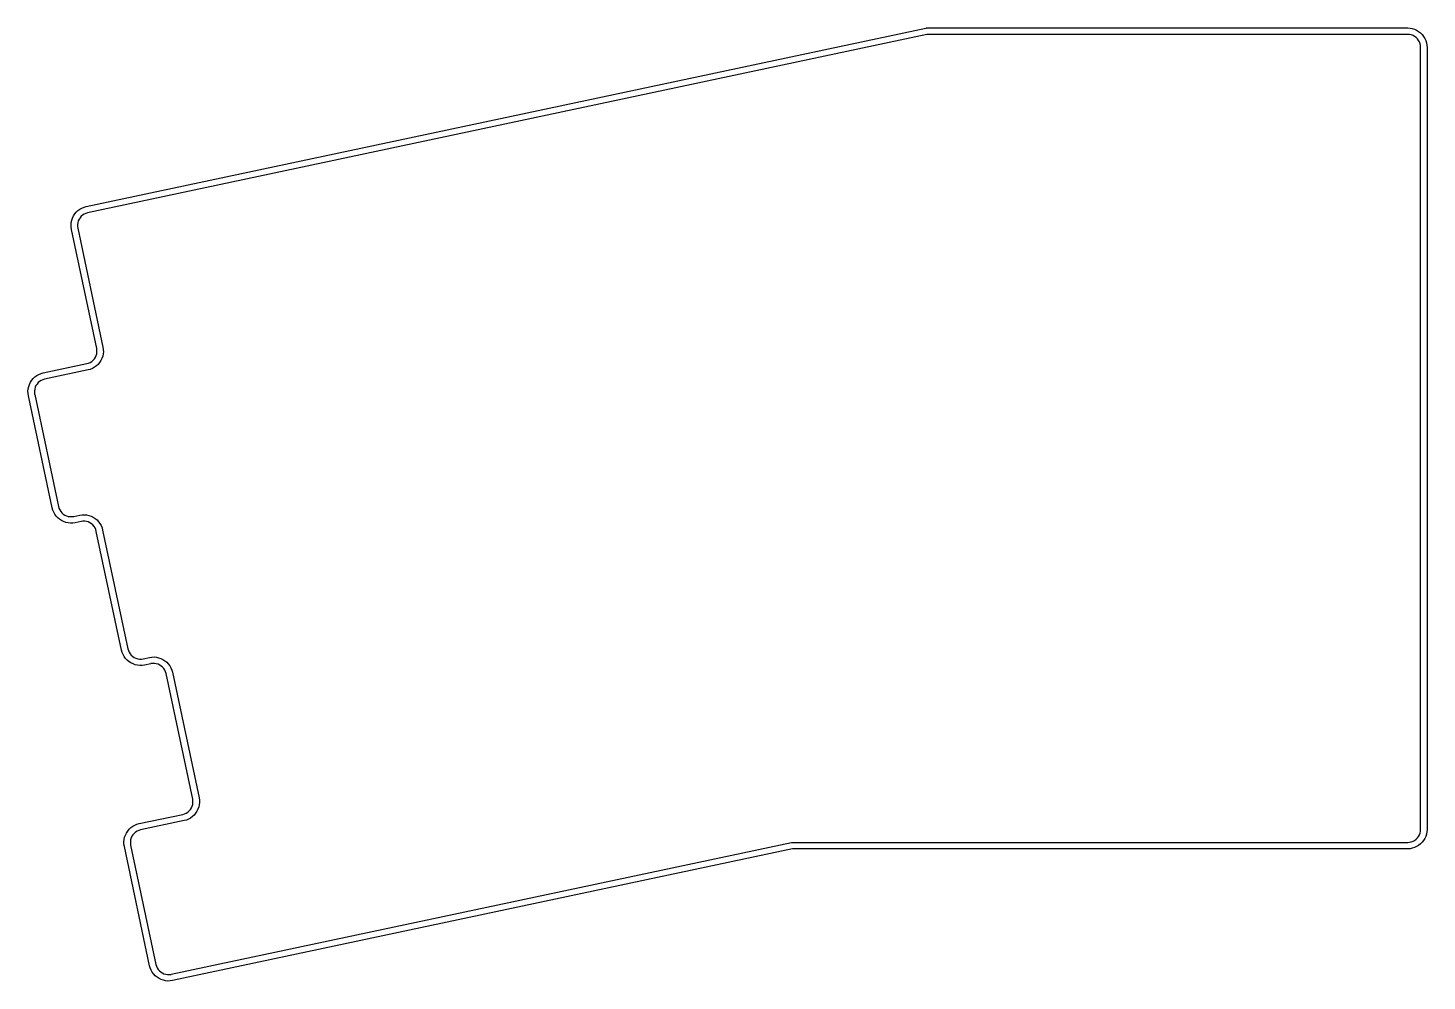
# Model space of a CAD drawing. Extents: x 11 to 430, y -338 to -15.
# Drawn here: x 252.8 to 426.4, y -132.8 to -14.6 of the extents above; entities that cross this region are included whole.
import ezdxf

# ---------------------------------------------------------------- set-up
doc = ezdxf.new("R2010")
doc.units = 0
doc.layers.add('BLACK', color=7, linetype='CONTINUOUS')

msp = doc.modelspace()

# ---------------------------------------------------------------- linework, layer by layer
at = {"layer": 'BLACK', "linetype": 'CONTINUOUS'}
for p, q in [((260.081, -36.7459), (364.227, -14.6087)), ((364.352, -15.4), (260.247, -37.5284)), ((364.227, -14.6087), (364.269, -14.6065)), ((364.269, -14.6065), (364.31, -14.6)), ((364.31, -14.6), (424, -14.6)), ((424, -15.4), (364.352, -15.4)), ((424, -14.6), (424, -14.6)), ((424, -14.6), (424.289, -14.6175)), ((424.018, -15.3972), (424, -15.4)), ((424, -15.4), (424, -15.4)), ((424, -15.4), (424, -15.4)), ((424.228, -15.4122), (424.018, -15.3972)), ((424.452, -15.4609), (424.228, -15.4122)), ((424.289, -14.6175), (424.574, -14.6697)), ((424.666, -15.5408), (424.452, -15.4609)), ((424.574, -14.6697), (424.851, -14.7559)), ((424.867, -15.6505), (424.666, -15.5408)), ((424.851, -14.7559), (425.115, -14.8749)), ((425.115, -14.8749), (425.363, -15.0248)), ((425.363, -15.0248), (425.592, -15.2035)), ((425.592, -15.2035), (425.796, -15.4085)), ((425.796, -15.4085), (425.975, -15.6366)), ((425.05, -15.7877), (424.867, -15.6505)), ((425.212, -15.9495), (425.05, -15.7877)), ((425.349, -16.1327), (425.212, -15.9495)), ((425.459, -16.3336), (425.349, -16.1327)), ((425.539, -16.5481), (425.459, -16.3336)), ((425.588, -16.7717), (425.539, -16.5481)), ((425.603, -16.9822), (425.588, -16.7717)), ((425.6, -17), (425.603, -16.9822)), ((425.6, -114), (425.6, -17)), ((425.6, -17), (425.6, -17)), ((425.6, -17), (425.6, -17)), ((425.975, -15.6366), (426.125, -15.8846)), ((426.125, -15.8846), (426.244, -16.1489)), ((426.244, -16.1489), (426.33, -16.4256)), ((426.33, -16.4256), (426.383, -16.7107)), ((426.383, -16.7107), (426.4, -17)), ((426.4, -17), (426.4, -17)), ((426.4, -17), (426.4, -114)), ((258.269, -38.4443), (258.365, -38.1706)), ((258.365, -38.1706), (258.492, -37.9103)), ((258.492, -37.9103), (258.65, -37.6672)), ((258.65, -37.6672), (258.836, -37.4449)), ((258.836, -37.4449), (259.047, -37.2467)), ((259.047, -37.2467), (259.281, -37.0754)), ((259.3, -38.1261), (259.176, -38.318)), ((259.281, -37.0754), (259.534, -36.9336)), ((259.451, -37.9538), (259.3, -38.1261)), ((259.625, -37.8048), (259.451, -37.9538)), ((259.534, -36.9336), (259.802, -36.8232)), ((259.818, -37.682), (259.625, -37.8048)), ((259.802, -36.8232), (260.081, -36.746)), ((260.027, -37.5879), (259.818, -37.682)), ((260.229, -37.5294), (260.027, -37.5879)), ((260.081, -36.746), (260.081, -36.7459)), ((260.247, -37.5284), (260.229, -37.5294)), ((258.181, -39.0161), (258.208, -38.7276)), ((258.189, -39.3058), (258.181, -39.0161)), ((258.232, -39.5925), (258.189, -39.3058)), ((258.208, -38.7276), (258.269, -38.4443)), ((261.366, -54.3331), (258.232, -39.5925)), ((258.232, -39.5925), (258.232, -39.5925)), ((258.232, -39.5925), (258.232, -39.5925)), ((258.981, -38.9714), (258.979, -39.2003)), ((258.979, -39.2003), (259.008, -39.4093)), ((259.014, -38.745), (258.981, -38.9714)), ((259.008, -39.4093), (259.015, -39.4261)), ((259.08, -38.5258), (259.014, -38.745)), ((259.015, -39.4261), (262.148, -54.1668)), ((259.176, -38.318), (259.08, -38.5258)), ((261.08, -55.6332), (261.205, -55.4413)), ((261.205, -55.4413), (261.301, -55.2335)), ((261.301, -55.2335), (261.366, -55.0142)), ((261.372, -54.3499), (261.366, -54.3331)), ((261.366, -55.0142), (261.4, -54.7879)), ((261.401, -54.559), (261.372, -54.3499)), ((261.4, -54.7879), (261.401, -54.559)), ((262.111, -55.3149), (262.016, -55.5887)), ((262.173, -55.0317), (262.111, -55.3149)), ((262.148, -54.1668), (262.148, -54.1668)), ((262.148, -54.1668), (262.191, -54.4534)), ((262.199, -54.7431), (262.173, -55.0317)), ((262.191, -54.4534), (262.199, -54.7431)), ((254.744, -57.3764), (260.133, -56.2308)), ((260.3, -57.0134), (254.91, -58.1589)), ((260.133, -56.2308), (260.151, -56.2299)), ((260.151, -56.2299), (260.354, -56.1714)), ((260.579, -56.9361), (260.3, -57.0134)), ((260.3, -57.0134), (260.3, -57.0134)), ((260.3, -57.0134), (260.3, -57.0134)), ((260.3, -57.0134), (260.3, -57.0134)), ((260.354, -56.1714), (260.563, -56.0773)), ((260.563, -56.0773), (260.756, -55.9545)), ((260.847, -56.8257), (260.579, -56.9361)), ((260.756, -55.9545), (260.929, -55.8055)), ((261.1, -56.6839), (260.847, -56.8257)), ((260.929, -55.8055), (261.08, -55.6332)), ((261.333, -56.5126), (261.1, -56.6839)), ((261.545, -56.3143), (261.333, -56.5126)), ((261.731, -56.0921), (261.545, -56.3143)), ((261.889, -55.849), (261.731, -56.0921)), ((262.016, -55.5887), (261.889, -55.849)), ((252.932, -59.0749), (253.027, -58.8011)), ((253.027, -58.8011), (253.155, -58.5408)), ((253.155, -58.5408), (253.312, -58.2977)), ((253.312, -58.2977), (253.498, -58.0754)), ((253.498, -58.0754), (253.71, -57.8772)), ((253.71, -57.8772), (253.944, -57.7059)), ((253.838, -58.9485), (253.742, -59.1563)), ((253.963, -58.7566), (253.838, -58.9485)), ((253.944, -57.7059), (254.196, -57.5641)), ((254.114, -58.5843), (253.963, -58.7566)), ((254.288, -58.4353), (254.114, -58.5843)), ((254.196, -57.5641), (254.464, -57.4537)), ((254.481, -58.3125), (254.288, -58.4353)), ((254.464, -57.4537), (254.744, -57.3764)), ((254.689, -58.2184), (254.481, -58.3125)), ((254.892, -58.1599), (254.689, -58.2184)), ((254.744, -57.3764), (254.744, -57.3764)), ((254.744, -57.3764), (254.744, -57.3764)), ((254.744, -57.3764), (254.744, -57.3764)), ((254.91, -58.1589), (254.892, -58.1599)), ((254.91, -58.1589), (254.91, -58.1589)), ((254.91, -58.1589), (254.91, -58.1589)), ((254.91, -58.1589), (254.91, -58.1589)), ((252.844, -59.6467), (252.871, -59.3581)), ((252.852, -59.9364), (252.844, -59.6467)), ((252.895, -60.223), (252.852, -59.9364)), ((252.871, -59.3581), (252.932, -59.0749)), ((255.845, -74.1029), (252.895, -60.223)), ((252.895, -60.223), (252.895, -60.223)), ((252.895, -60.223), (252.895, -60.223)), ((252.895, -60.223), (252.895, -60.223)), ((253.643, -59.6019), (253.642, -59.8308)), ((253.642, -59.8308), (253.671, -60.0398)), ((253.677, -59.3756), (253.643, -59.6019)), ((253.671, -60.0398), (253.678, -60.0566)), ((253.742, -59.1563), (253.677, -59.3756)), ((253.678, -60.0566), (256.628, -73.9366)), ((255.846, -74.1032), (255.845, -74.1029)), ((255.923, -74.3822), (255.846, -74.1032)), ((256.033, -74.6502), (255.923, -74.3822)), ((256.628, -73.9366), (256.628, -73.9366)), ((256.628, -73.9366), (256.628, -73.9366)), ((256.628, -73.9366), (256.629, -73.9544)), ((256.629, -73.9544), (256.687, -74.1573)), ((256.687, -74.1573), (256.781, -74.366)), ((256.781, -74.366), (256.904, -74.5591)), ((256.904, -74.5591), (257.053, -74.7328)), ((256.175, -74.9029), (256.033, -74.6502)), ((256.346, -75.1367), (256.175, -74.9029)), ((256.544, -75.3481), (256.346, -75.1367)), ((256.767, -75.5341), (256.544, -75.3481)), ((257.01, -75.692), (256.767, -75.5341)), ((257.27, -75.8194), (257.01, -75.692)), ((257.053, -74.7328), (257.226, -74.8835)), ((257.226, -74.8835), (257.417, -75.0081)), ((257.544, -75.9145), (257.27, -75.8194)), ((257.417, -75.0081), (257.625, -75.1042)), ((257.827, -75.9759), (257.544, -75.9145)), ((257.625, -75.1042), (257.845, -75.1697)), ((258.116, -76.0027), (257.827, -75.9759)), ((257.845, -75.1697), (258.071, -75.2033)), ((258.071, -75.2033), (258.3, -75.2044)), ((258.405, -75.9945), (258.116, -76.0027)), ((258.3, -75.2044), (258.509, -75.1754)), ((258.692, -75.9515), (258.405, -75.9945)), ((258.509, -75.1754), (258.526, -75.1689)), ((258.526, -75.1689), (259.259, -75.013)), ((258.526, -75.1689), (258.526, -75.1689)), ((258.526, -75.1689), (258.526, -75.1689)), ((259.426, -75.7955), (258.692, -75.9515)), ((258.692, -75.9515), (258.692, -75.9515)), ((259.259, -75.013), (259.546, -74.97)), ((259.259, -75.013), (259.259, -75.013)), ((259.442, -75.7891), (259.426, -75.7955)), ((259.426, -75.7955), (259.426, -75.7955)), ((259.426, -75.7955), (259.426, -75.7955)), ((259.651, -75.76), (259.442, -75.7891)), ((259.546, -74.97), (259.836, -74.9618)), ((259.88, -75.7611), (259.651, -75.76)), ((259.836, -74.9618), (260.124, -74.9886)), ((260.107, -75.7948), (259.88, -75.7611)), ((260.326, -75.8603), (260.107, -75.7948)), ((260.124, -74.9886), (260.407, -75.05)), ((260.534, -75.9564), (260.326, -75.8603)), ((260.407, -75.05), (260.681, -75.1451)), ((260.726, -76.081), (260.534, -75.9564)), ((260.681, -75.1451), (260.941, -75.2725)), ((260.898, -76.2317), (260.726, -76.081)), ((261.047, -76.4054), (260.898, -76.2317)), ((260.941, -75.2725), (261.184, -75.4303)), ((261.184, -75.4303), (261.407, -75.6163)), ((261.407, -75.6163), (261.605, -75.8278)), ((261.605, -75.8278), (261.776, -76.0615)), ((261.776, -76.0615), (261.918, -76.3143)), ((261.918, -76.3143), (262.028, -76.5823)), ((261.17, -76.5985), (261.047, -76.4054)), ((261.264, -76.8071), (261.17, -76.5985)), ((261.322, -77.0101), (261.264, -76.8071)), ((261.323, -77.0279), (261.322, -77.0101)), ((264.454, -91.7588), (261.323, -77.0279)), ((261.323, -77.0279), (261.323, -77.0279)), ((261.323, -77.0279), (261.323, -77.0279)), ((262.028, -76.5823), (262.106, -76.8612)), ((262.106, -76.8612), (262.106, -76.8616)), ((262.106, -76.8616), (265.237, -91.5925)), ((264.454, -91.7591), (264.454, -91.7588)), ((264.532, -92.0381), (264.454, -91.7591)), ((265.237, -91.5925), (265.237, -91.5925)), ((265.237, -91.5925), (265.237, -91.5925)), ((265.237, -91.5925), (265.238, -91.6103)), ((265.238, -91.6103), (265.296, -91.8132)), ((265.296, -91.8132), (265.39, -92.0219)), ((264.642, -92.3061), (264.532, -92.0381)), ((264.784, -92.5588), (264.642, -92.3061)), ((264.955, -92.7926), (264.784, -92.5588)), ((265.153, -93.004), (264.955, -92.7926)), ((265.376, -93.19), (265.153, -93.004)), ((265.619, -93.3479), (265.376, -93.19)), ((265.39, -92.0219), (265.513, -92.215)), ((265.513, -92.215), (265.662, -92.3887)), ((265.879, -93.4753), (265.619, -93.3479)), ((265.662, -92.3887), (265.835, -92.5394)), ((265.835, -92.5394), (266.026, -92.664)), ((266.153, -93.5704), (265.879, -93.4753)), ((266.026, -92.664), (266.234, -92.7601)), ((266.436, -93.6318), (266.153, -93.5704)), ((266.234, -92.7601), (266.454, -92.8256)), ((266.725, -93.6586), (266.436, -93.6318)), ((266.454, -92.8256), (266.68, -92.8593)), ((266.68, -92.8593), (266.909, -92.8603)), ((267.014, -93.6504), (266.725, -93.6586)), ((266.909, -92.8603), (267.118, -92.8313)), ((267.301, -93.6074), (267.014, -93.6504)), ((267.118, -92.8313), (267.135, -92.8248)), ((267.135, -92.8248), (267.907, -92.6606)), ((267.135, -92.8248), (267.135, -92.8248)), ((267.135, -92.8248), (267.135, -92.8248)), ((268.074, -93.4431), (267.301, -93.6074)), ((267.301, -93.6074), (267.301, -93.6074)), ((267.301, -93.6074), (267.301, -93.6074)), ((267.301, -93.6074), (267.301, -93.6074)), ((267.301, -93.6074), (267.301, -93.6074)), ((267.907, -92.6606), (268.194, -92.6176)), ((267.907, -92.6606), (267.907, -92.6606)), ((267.907, -92.6606), (267.907, -92.6606)), ((268.09, -93.4367), (268.074, -93.4431)), ((268.074, -93.4431), (268.074, -93.4431)), ((268.074, -93.4431), (268.074, -93.4431)), ((268.299, -93.4076), (268.09, -93.4367)), ((268.194, -92.6176), (268.484, -92.6094)), ((268.528, -93.4087), (268.299, -93.4076)), ((268.484, -92.6094), (268.772, -92.6362)), ((268.755, -93.4424), (268.528, -93.4087)), ((268.974, -93.5079), (268.755, -93.4424)), ((268.772, -92.6362), (269.055, -92.6976)), ((269.182, -93.604), (268.974, -93.5079)), ((269.055, -92.6976), (269.329, -92.7927)), ((269.374, -93.7286), (269.182, -93.604)), ((269.329, -92.7927), (269.59, -92.9201)), ((269.59, -92.9201), (269.833, -93.0779)), ((269.833, -93.0779), (270.055, -93.2639)), ((270.055, -93.2639), (270.253, -93.4754)), ((270.253, -93.4754), (270.424, -93.7091)), ((270.424, -93.7091), (270.566, -93.9619)), ((269.546, -93.8793), (269.374, -93.7286)), ((269.695, -94.053), (269.546, -93.8793)), ((269.818, -94.2461), (269.695, -94.053)), ((269.912, -94.4547), (269.818, -94.2461)), ((269.97, -94.6575), (269.912, -94.4547)), ((269.971, -94.6755), (269.97, -94.6575)), ((273.277, -110.228), (269.971, -94.6755)), ((270.566, -93.9619), (270.677, -94.2298)), ((270.677, -94.2298), (270.754, -94.5092)), ((270.754, -94.5092), (270.754, -94.5092)), ((270.754, -94.5092), (270.754, -94.5092)), ((270.754, -94.5092), (270.754, -94.5092)), ((270.754, -94.5092), (274.06, -110.062)), ((273.212, -111.128), (273.278, -110.909)), ((273.284, -110.245), (273.277, -110.228)), ((273.278, -110.909), (273.312, -110.683)), ((273.313, -110.454), (273.284, -110.245)), ((273.312, -110.683), (273.313, -110.454)), ((274.084, -110.927), (274.023, -111.21)), ((274.06, -110.062), (274.103, -110.348)), ((274.111, -110.638), (274.084, -110.927)), ((274.103, -110.348), (274.111, -110.638)), ((266.645, -113.273), (272.045, -112.126)), ((272.045, -112.126), (272.063, -112.125)), ((272.063, -112.125), (272.266, -112.066)), ((272.266, -112.066), (272.474, -111.972)), ((272.474, -111.972), (272.667, -111.849)), ((272.758, -112.721), (272.49, -112.831)), ((272.667, -111.849), (272.841, -111.7)), ((273.011, -112.579), (272.758, -112.721)), ((272.841, -111.7), (272.992, -111.528)), ((272.992, -111.528), (273.116, -111.336)), ((273.245, -112.407), (273.011, -112.579)), ((273.116, -111.336), (273.212, -111.128)), ((273.456, -112.209), (273.245, -112.407)), ((273.642, -111.987), (273.456, -112.209)), ((273.8, -111.744), (273.642, -111.987)), ((273.928, -111.484), (273.8, -111.744)), ((274.023, -111.21), (273.928, -111.484)), ((264.929, -114.698), (265.056, -114.438)), ((265.056, -114.438), (265.214, -114.195)), ((265.214, -114.195), (265.4, -113.972)), ((265.4, -113.972), (265.612, -113.774)), ((265.612, -113.774), (265.845, -113.603)), ((265.845, -113.603), (266.098, -113.461)), ((266.016, -114.481), (265.865, -114.654)), ((266.189, -114.332), (266.016, -114.481)), ((266.098, -113.461), (266.366, -113.351)), ((266.382, -114.209), (266.189, -114.332)), ((266.366, -113.351), (266.645, -113.273)), ((266.591, -114.115), (266.382, -114.209)), ((266.794, -114.057), (266.591, -114.115)), ((266.645, -113.273), (266.645, -113.273)), ((266.645, -113.273), (266.645, -113.273)), ((266.645, -113.273), (266.645, -113.273)), ((266.812, -114.056), (266.794, -114.057)), ((272.211, -112.908), (266.812, -114.056)), ((266.812, -114.056), (266.812, -114.056)), ((266.812, -114.056), (266.812, -114.056)), ((266.812, -114.056), (266.812, -114.056)), ((272.49, -112.831), (272.211, -112.908)), ((272.211, -112.908), (272.211, -112.908)), ((272.211, -112.908), (272.211, -112.908)), ((425.459, -114.666), (425.539, -114.452)), ((425.539, -114.452), (425.588, -114.228)), ((425.588, -114.228), (425.603, -114.018)), ((425.603, -114.018), (425.6, -114)), ((425.6, -114), (425.6, -114)), ((425.6, -114), (425.6, -114)), ((426.383, -114.289), (426.33, -114.574)), ((426.4, -114), (426.383, -114.289)), ((426.4, -114), (426.4, -114)), ((264.746, -115.544), (264.772, -115.255)), ((264.754, -115.833), (264.746, -115.544)), ((264.797, -116.12), (264.754, -115.833)), ((264.772, -115.255), (264.834, -114.972)), ((267.937, -130.895), (264.797, -116.12)), ((264.797, -116.12), (264.797, -116.12)), ((264.797, -116.12), (264.797, -116.12)), ((264.797, -116.12), (264.797, -116.12)), ((264.834, -114.972), (264.929, -114.698)), ((265.545, -115.499), (265.544, -115.728)), ((265.544, -115.728), (265.573, -115.937)), ((265.579, -115.273), (265.545, -115.499)), ((265.573, -115.937), (265.579, -115.954)), ((265.644, -115.053), (265.579, -115.273)), ((265.579, -115.954), (268.72, -130.728)), ((265.74, -114.846), (265.644, -115.053)), ((265.865, -114.654), (265.74, -114.846)), ((270.618, -131.961), (347.547, -115.609)), ((347.547, -115.609), (347.589, -115.607)), ((347.589, -115.607), (347.63, -115.6)), ((347.63, -115.6), (424, -115.6)), ((424, -115.6), (424, -115.6)), ((424, -115.6), (424, -115.6)), ((424, -115.6), (424.018, -115.603)), ((424.018, -115.603), (424.228, -115.588)), ((424.228, -115.588), (424.452, -115.539)), ((424.452, -115.539), (424.666, -115.459)), ((424.851, -116.244), (424.574, -116.33)), ((424.666, -115.459), (424.867, -115.349)), ((425.115, -116.125), (424.851, -116.244)), ((424.867, -115.349), (425.05, -115.212)), ((425.05, -115.212), (425.212, -115.05)), ((425.363, -115.975), (425.115, -116.125)), ((425.212, -115.05), (425.349, -114.867)), ((425.349, -114.867), (425.459, -114.666)), ((425.592, -115.796), (425.363, -115.975)), ((425.796, -115.592), (425.592, -115.796)), ((425.975, -115.363), (425.796, -115.592)), ((426.125, -115.115), (425.975, -115.363)), ((426.244, -114.851), (426.125, -115.115)), ((426.33, -114.574), (426.244, -114.851)), ((347.672, -116.4), (270.784, -132.743)), ((424, -116.4), (347.672, -116.4)), ((424.289, -116.383), (424, -116.4)), ((424, -116.4), (424, -116.4)), ((424, -116.4), (424, -116.4)), ((424, -116.4), (424, -116.4)), ((424.574, -116.33), (424.289, -116.383)), ((268.015, -131.174), (267.937, -130.895)), ((267.937, -130.895), (267.937, -130.895)), ((267.937, -130.895), (267.937, -130.895)), ((267.937, -130.895), (267.937, -130.895)), ((268.125, -131.442), (268.015, -131.174)), ((268.267, -131.695), (268.125, -131.442)), ((268.438, -131.929), (268.267, -131.695)), ((268.72, -130.728), (268.721, -130.746)), ((268.721, -130.746), (268.779, -130.949)), ((268.779, -130.949), (268.873, -131.158)), ((268.873, -131.158), (268.996, -131.351)), ((268.996, -131.351), (269.145, -131.525)), ((269.145, -131.525), (269.317, -131.675)), ((269.317, -131.675), (269.509, -131.8)), ((269.509, -131.8), (269.717, -131.896)), ((269.717, -131.896), (269.936, -131.961)), ((268.636, -132.14), (268.438, -131.929)), ((268.859, -132.326), (268.636, -132.14)), ((269.102, -132.484), (268.859, -132.326)), ((269.362, -132.611), (269.102, -132.484)), ((269.636, -132.706), (269.362, -132.611)), ((269.919, -132.768), (269.636, -132.706)), ((270.208, -132.794), (269.919, -132.768)), ((269.936, -131.961), (270.163, -131.995)), ((270.163, -131.995), (270.392, -131.996)), ((270.497, -132.786), (270.208, -132.794)), ((270.392, -131.996), (270.601, -131.967)), ((270.784, -132.743), (270.497, -132.786)), ((270.601, -131.967), (270.618, -131.961)), ((270.784, -132.743), (270.784, -132.743)), ((270.784, -132.743), (270.784, -132.743)), ((270.784, -132.743), (270.784, -132.743))]:
    msp.add_line(p, q, dxfattribs=at)

doc.saveas('drawing.dxf')
